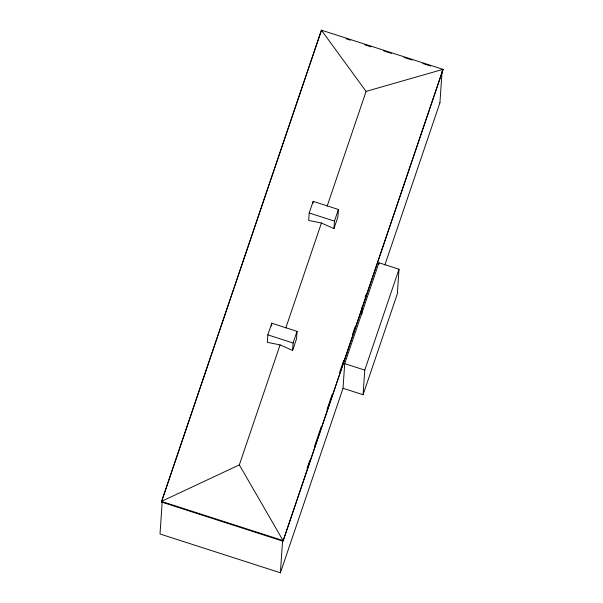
<?xml version="1.0" encoding="UTF-8"?>
<svg xmlns="http://www.w3.org/2000/svg" width="603" height="603" viewBox="0 0 603 603"><rect width="100%" height="100%" fill="white"/><g stroke="black" fill="none" stroke-linecap="round" stroke-linejoin="round"><path stroke-width="0.9" d="M161.416 502.02L321.391 30.15L442.994 69.345L442.949 69.971L283.011 541.215L161.416 502.02L321.045 31.673M162.215 501.628L160.006 533.987L280.403 572.79M267.838 334.861L267.333 342.331L280.063 344.901L292.591 350.471L296.54 338.833L297.045 331.364L271.787 323.223L267.838 334.861L293.096 343.001L292.591 350.471M271.599 326.019L271.787 323.223M282.611 540.439L280.387 572.85L343.032 388.272L344.705 363.639L378.948 262.757L399.013 269.209L397.332 293.834L363.089 394.731L343.032 388.272M283.011 541.215L442.994 69.345L366.096 91.392L327.18 206.053M309.203 212.98L308.691 220.449L321.422 223.02L333.949 228.59L337.899 216.959L338.411 209.49L313.153 201.349L309.203 212.98L334.461 221.12L333.949 228.59M313.025 203.211L313.153 201.349M361.732 314.698L362.297 306.377M363.089 394.731L364.77 370.106L399.013 269.209M378.827 264.581L378.948 262.757M439.926 102.774L442.089 71.282M239.338 464.89L283.056 540.582L161.461 501.387L239.338 464.89L280.063 344.901M285.822 327.926L321.422 223.02M293.096 343.001L297.045 331.364M334.461 221.12L338.411 209.49M282.415 541.019L282.588 540.492M307.078 468.343L309.799 460.33M314.329 446.981L321.278 426.509M327.014 409.595L332.155 394.46M339.7 372.209L343.627 360.639M352.393 334.831L355.107 326.818M365.079 297.445L365.983 294.769M384.842 265.079L439.941 102.721M321.949 30.972L321.354 30.776L321.391 30.15L366.096 91.392M346.032 38.735L350.486 40.167M364.762 44.773L371.003 46.785M383.485 50.81L391.513 53.396M403.995 57.421L412.022 60.006M422.726 63.458L430.753 66.044M442.346 69.782L442.949 69.971M344.705 363.639L364.77 370.106"/></g></svg>
